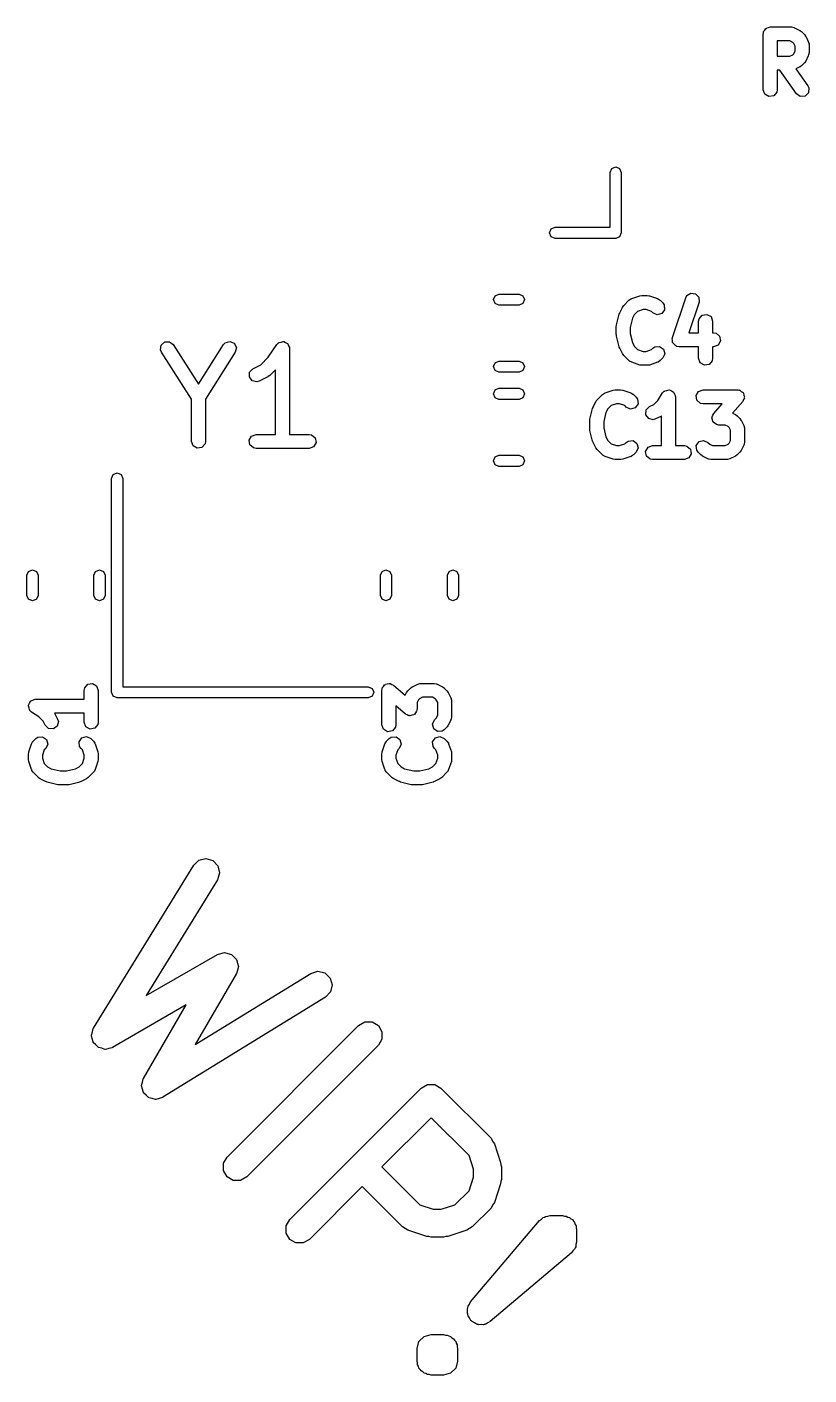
# Model space of a CAD drawing. Extents: x 83.3 to 116.7, y -116.6 to -83.3.
# Drawn here: x 97.28 to 105.69, y -115.89 to -101.4 of the extents above; entities that cross this region are included whole.
import ezdxf

# ---------------------------------------------------------------- set-up
doc = ezdxf.new("R2010")
doc.units = 0
doc.layers.add('BLACK', color=7, linetype='CONTINUOUS')

msp = doc.modelspace()

# ---------------------------------------------------------------- linework, layer by layer
at = {"layer": 'BLACK', "linetype": 'CONTINUOUS'}
for p, q in [((105.196, -101.471), (105.198, -101.462)), ((105.198, -101.458), (105.199, -101.456)), ((105.198, -101.462), (105.198, -101.458)), ((105.199, -101.456), (105.201, -101.446)), ((105.201, -101.446), (105.213, -101.431)), ((105.213, -101.431), (105.223, -101.414)), ((105.223, -101.414), (105.23, -101.412)), ((105.23, -101.412), (105.234, -101.406)), ((105.234, -101.406), (105.253, -101.403)), ((105.253, -101.403), (105.271, -101.396)), ((105.271, -101.396), (105.5, -101.396)), ((105.5, -101.396), (105.526, -101.401)), ((105.526, -101.401), (105.529, -101.404)), ((105.529, -101.404), (105.534, -101.404)), ((105.534, -101.404), (105.591, -101.433)), ((105.591, -101.433), (105.609, -101.446)), ((105.609, -101.446), (105.61, -101.447)), ((105.61, -101.447), (105.639, -101.476)), ((105.196, -102.071), (105.196, -101.471)), ((105.346, -101.546), (105.346, -101.711)), ((105.482, -101.546), (105.346, -101.546)), ((105.513, -101.562), (105.482, -101.546)), ((105.524, -101.573), (105.513, -101.562)), ((105.539, -101.603), (105.524, -101.573)), ((105.539, -101.654), (105.539, -101.603)), ((105.639, -101.476), (105.652, -101.494)), ((105.652, -101.494), (105.653, -101.495)), ((105.653, -101.495), (105.681, -101.552)), ((105.681, -101.552), (105.689, -101.577)), ((105.689, -101.577), (105.688, -101.582)), ((105.688, -101.582), (105.689, -101.586)), ((105.689, -101.586), (105.689, -101.671)), ((105.346, -101.711), (105.482, -101.711)), ((105.482, -101.711), (105.513, -101.696)), ((105.513, -101.696), (105.524, -101.684)), ((105.524, -101.684), (105.539, -101.654)), ((105.681, -101.705), (105.653, -101.762)), ((105.682, -101.701), (105.681, -101.705)), ((105.685, -101.697), (105.682, -101.701)), ((105.689, -101.671), (105.685, -101.697)), ((105.375, -101.861), (105.346, -101.861)), ((105.346, -101.861), (105.346, -102.071)), ((105.553, -102.114), (105.375, -101.861)), ((105.591, -101.824), (105.548, -101.846)), ((105.548, -101.846), (105.676, -102.028)), ((105.592, -101.823), (105.591, -101.824)), ((105.61, -101.81), (105.592, -101.823)), ((105.639, -101.782), (105.61, -101.81)), ((105.653, -101.762), (105.639, -101.78)), ((105.639, -101.78), (105.639, -101.782)), ((105.676, -102.028), (105.687, -102.052)), ((105.214, -102.12), (105.196, -102.071)), ((105.258, -102.145), (105.214, -102.12)), ((105.309, -102.136), (105.258, -102.145)), ((105.342, -102.097), (105.309, -102.136)), ((105.346, -102.071), (105.342, -102.097)), ((105.595, -102.144), (105.553, -102.114)), ((105.646, -102.139), (105.595, -102.144)), ((105.682, -102.103), (105.646, -102.139)), ((105.687, -102.052), (105.682, -102.103)), ((103.568, -102.918), (103.61, -102.9)), ((103.61, -102.9), (103.652, -102.918)), ((103.55, -102.96), (103.568, -102.918)), ((103.55, -103.55), (103.55, -102.96)), ((103.652, -102.918), (103.67, -102.96)), ((103.67, -102.96), (103.67, -103.61)), ((102.9, -103.61), (102.918, -103.568)), ((102.918, -103.652), (102.9, -103.61)), ((102.918, -103.568), (102.96, -103.55)), ((102.96, -103.55), (103.55, -103.55)), ((103.67, -103.61), (103.652, -103.652)), ((102.96, -103.67), (102.918, -103.652)), ((103.61, -103.67), (102.96, -103.67)), ((103.652, -103.652), (103.61, -103.67)), ((102.295, -104.328), (102.313, -104.286)), ((102.313, -104.37), (102.295, -104.328)), ((102.313, -104.286), (102.355, -104.268)), ((102.355, -104.268), (102.571, -104.268)), ((102.571, -104.268), (102.613, -104.286)), ((102.613, -104.286), (102.631, -104.328)), ((102.631, -104.328), (102.613, -104.37)), ((103.696, -104.392), (103.753, -104.335)), ((103.753, -104.335), (103.774, -104.32)), ((103.774, -104.32), (103.779, -104.32)), ((103.779, -104.32), (103.782, -104.317)), ((103.782, -104.317), (103.868, -104.288)), ((103.868, -104.288), (103.89, -104.285)), ((103.89, -104.285), (103.892, -104.284)), ((103.892, -104.284), (103.949, -104.284)), ((103.949, -104.284), (103.971, -104.288)), ((103.971, -104.288), (103.972, -104.288)), ((103.972, -104.288), (104.058, -104.317)), ((104.058, -104.317), (104.081, -104.329)), ((104.081, -104.329), (104.083, -104.333)), ((104.083, -104.333), (104.087, -104.335)), ((104.087, -104.335), (104.116, -104.364)), ((104.116, -104.364), (104.131, -104.385)), ((104.22, -104.736), (104.363, -104.307)), ((104.363, -104.307), (104.376, -104.284)), ((104.376, -104.284), (104.419, -104.257)), ((104.506, -104.355), (104.396, -104.684)), ((104.419, -104.257), (104.47, -104.265)), ((104.47, -104.265), (104.504, -104.303)), ((104.504, -104.303), (104.506, -104.355)), ((102.355, -104.388), (102.313, -104.37)), ((102.571, -104.388), (102.355, -104.388)), ((102.613, -104.37), (102.571, -104.388)), ((103.619, -104.598), (103.647, -104.484)), ((103.647, -104.484), (103.653, -104.472)), ((103.653, -104.469), (103.682, -104.412)), ((103.653, -104.472), (103.653, -104.469)), ((103.682, -104.412), (103.695, -104.394)), ((103.695, -104.394), (103.696, -104.392)), ((103.81, -104.49), (103.791, -104.528)), ((103.846, -104.454), (103.81, -104.49)), ((103.904, -104.434), (103.846, -104.454)), ((103.937, -104.434), (103.904, -104.434)), ((103.994, -104.454), (103.937, -104.434)), ((104.01, -104.47), (103.994, -104.454)), ((104.056, -104.491), (104.01, -104.47)), ((104.106, -104.478), (104.056, -104.491)), ((104.135, -104.436), (104.106, -104.478)), ((104.131, -104.385), (104.135, -104.436)), ((104.507, -104.534), (104.54, -104.495)), ((104.54, -104.495), (104.59, -104.486)), ((104.59, -104.486), (104.635, -104.511)), ((103.617, -104.617), (103.619, -104.602)), ((103.617, -104.702), (103.617, -104.617)), ((103.619, -104.602), (103.619, -104.598)), ((103.791, -104.528), (103.767, -104.626)), ((103.767, -104.626), (103.767, -104.693)), ((104.502, -104.559), (104.507, -104.534)), ((104.502, -104.684), (104.502, -104.559)), ((104.635, -104.511), (104.652, -104.559)), ((104.652, -104.559), (104.652, -104.684)), ((98.724, -104.818), (98.7618, -104.783)), ((98.7618, -104.783), (98.8131, -104.781)), ((98.8131, -104.781), (98.8538, -104.812)), ((99.3939, -104.812), (99.4115, -104.793)), ((99.4115, -104.793), (99.4604, -104.777)), ((99.4604, -104.777), (99.5078, -104.797)), ((99.5078, -104.797), (99.5315, -104.843)), ((99.9662, -104.811), (99.9842, -104.792)), ((99.9842, -104.792), (99.9883, -104.791)), ((99.9883, -104.791), (99.9911, -104.787)), ((99.9911, -104.787), (100.013, -104.784)), ((100.013, -104.784), (100.033, -104.778)), ((100.033, -104.778), (100.037, -104.779)), ((100.037, -104.779), (100.042, -104.779)), ((100.042, -104.779), (100.06, -104.789)), ((100.06, -104.789), (100.08, -104.798)), ((100.08, -104.798), (100.082, -104.802)), ((103.618, -104.706), (103.617, -104.702)), ((103.619, -104.721), (103.618, -104.706)), ((103.647, -104.835), (103.619, -104.721)), ((103.767, -104.693), (103.791, -104.79)), ((103.791, -104.79), (103.81, -104.829)), ((104.218, -104.746), (104.221, -104.741)), ((104.221, -104.767), (104.218, -104.746)), ((104.221, -104.741), (104.22, -104.736)), ((104.222, -104.787), (104.221, -104.767)), ((104.226, -104.791), (104.222, -104.787)), ((104.227, -104.797), (104.226, -104.791)), ((104.242, -104.81), (104.227, -104.797)), ((104.396, -104.684), (104.502, -104.684)), ((104.652, -104.684), (104.663, -104.684)), ((104.663, -104.684), (104.689, -104.689)), ((104.689, -104.689), (104.728, -104.722)), ((104.737, -104.772), (104.711, -104.817)), ((104.728, -104.722), (104.737, -104.772)), ((98.7172, -104.869), (98.724, -104.818)), ((98.7272, -104.893), (98.7172, -104.869)), ((99.0488, -105.398), (98.7272, -104.893)), ((98.8538, -104.812), (99.1238, -105.236)), ((99.1238, -105.236), (99.3939, -104.812)), ((99.5204, -104.893), (99.1988, -105.398)), ((99.5315, -104.843), (99.5204, -104.893)), ((99.875, -104.947), (99.9662, -104.811)), ((100.082, -104.802), (100.086, -104.804)), ((100.086, -104.804), (100.093, -104.825)), ((100.093, -104.825), (100.103, -104.844)), ((100.103, -104.844), (100.102, -104.848)), ((100.102, -104.848), (100.104, -104.852)), ((100.104, -104.852), (100.104, -105.777)), ((103.649, -104.838), (103.647, -104.835)), ((103.653, -104.85), (103.649, -104.838)), ((103.682, -104.907), (103.653, -104.85)), ((103.683, -104.908), (103.682, -104.907)), ((103.696, -104.927), (103.683, -104.908)), ((103.753, -104.984), (103.696, -104.927)), ((103.81, -104.829), (103.846, -104.865)), ((103.846, -104.865), (103.904, -104.884)), ((103.904, -104.884), (103.937, -104.884)), ((103.937, -104.884), (103.994, -104.865)), ((103.994, -104.865), (104.01, -104.849)), ((104.01, -104.849), (104.031, -104.834)), ((104.031, -104.834), (104.082, -104.83)), ((104.082, -104.83), (104.124, -104.859)), ((104.138, -104.909), (104.116, -104.955)), ((104.124, -104.859), (104.138, -104.909)), ((104.256, -104.825), (104.242, -104.81)), ((104.262, -104.826), (104.256, -104.825)), ((104.266, -104.83), (104.262, -104.826)), ((104.292, -104.834), (104.266, -104.83)), ((104.502, -104.834), (104.292, -104.834)), ((104.502, -104.959), (104.502, -104.834)), ((104.663, -104.834), (104.652, -104.834)), ((104.652, -104.834), (104.652, -104.959)), ((104.711, -104.817), (104.663, -104.834)), ((99.674, -105.108), (99.7093, -105.071)), ((99.7093, -105.071), (99.7937, -105.029)), ((99.7937, -105.029), (99.875, -104.947)), ((99.9536, -105.081), (99.8911, -105.144)), ((99.9536, -105.777), (99.9536, -105.081)), ((102.295, -105.048), (102.313, -105.006)), ((102.313, -105.09), (102.295, -105.048)), ((102.313, -105.006), (102.355, -104.988)), ((102.355, -104.988), (102.571, -104.988)), ((102.571, -104.988), (102.613, -105.006)), ((102.613, -105.006), (102.631, -105.048)), ((102.631, -105.048), (102.613, -105.09)), ((103.757, -104.986), (103.753, -104.984)), ((103.759, -104.99), (103.757, -104.986)), ((103.782, -105.002), (103.759, -104.99)), ((103.868, -105.031), (103.782, -105.002)), ((103.87, -105.031), (103.868, -105.031)), ((103.892, -105.034), (103.87, -105.031)), ((103.949, -105.034), (103.892, -105.034)), ((103.95, -105.034), (103.949, -105.034)), ((103.972, -105.031), (103.95, -105.034)), ((104.058, -105.002), (103.972, -105.031)), ((104.062, -104.999), (104.058, -105.002)), ((104.066, -104.999), (104.062, -104.999)), ((104.087, -104.984), (104.066, -104.999)), ((104.116, -104.955), (104.087, -104.984)), ((104.52, -105.008), (104.502, -104.959)), ((104.564, -105.033), (104.52, -105.008)), ((104.615, -105.024), (104.564, -105.033)), ((104.648, -104.985), (104.615, -105.024)), ((104.652, -104.959), (104.648, -104.985)), ((99.671, -105.159), (99.674, -105.108)), ((99.7015, -105.201), (99.671, -105.159)), ((99.7514, -105.213), (99.7015, -105.201)), ((99.7764, -105.205), (99.7514, -105.213)), ((99.8716, -105.158), (99.7764, -105.205)), ((99.8728, -105.156), (99.8716, -105.158)), ((99.8911, -105.144), (99.8728, -105.156)), ((102.355, -105.108), (102.313, -105.09)), ((102.571, -105.108), (102.355, -105.108)), ((102.613, -105.09), (102.571, -105.108)), ((102.295, -105.341), (102.313, -105.299)), ((102.313, -105.384), (102.295, -105.341)), ((102.313, -105.299), (102.355, -105.281)), ((102.355, -105.281), (102.571, -105.281)), ((102.571, -105.281), (102.613, -105.299)), ((102.613, -105.299), (102.631, -105.341)), ((102.631, -105.341), (102.613, -105.384)), ((103.41, -105.405), (103.467, -105.348)), ((103.467, -105.348), (103.488, -105.333)), ((103.488, -105.333), (103.493, -105.333)), ((103.493, -105.333), (103.496, -105.33)), ((103.496, -105.33), (103.582, -105.302)), ((103.582, -105.302), (103.604, -105.298)), ((103.604, -105.298), (103.606, -105.298)), ((103.606, -105.298), (103.663, -105.298)), ((103.663, -105.298), (103.685, -105.302)), ((103.685, -105.302), (103.687, -105.302)), ((103.687, -105.302), (103.772, -105.33)), ((103.772, -105.33), (103.795, -105.343)), ((103.795, -105.343), (103.798, -105.346)), ((103.798, -105.346), (103.802, -105.348)), ((103.802, -105.348), (103.83, -105.377)), ((103.83, -105.377), (103.845, -105.398)), ((104.062, -105.411), (104.115, -105.331)), ((104.115, -105.331), (104.133, -105.312)), ((104.133, -105.312), (104.137, -105.311)), ((104.137, -105.311), (104.14, -105.308)), ((104.14, -105.308), (104.161, -105.304)), ((104.161, -105.304), (104.182, -105.298)), ((104.182, -105.298), (104.186, -105.3)), ((104.186, -105.3), (104.19, -105.299)), ((104.19, -105.299), (104.209, -105.31)), ((104.209, -105.31), (104.229, -105.319)), ((104.229, -105.319), (104.231, -105.322)), ((104.231, -105.322), (104.235, -105.325)), ((104.235, -105.325), (104.242, -105.345)), ((104.242, -105.345), (104.252, -105.365)), ((104.252, -105.365), (104.251, -105.369)), ((104.251, -105.369), (104.252, -105.373)), ((104.252, -105.373), (104.252, -105.898)), ((104.475, -105.36), (104.501, -105.315)), ((104.484, -105.41), (104.475, -105.36)), ((104.501, -105.315), (104.549, -105.298)), ((104.549, -105.298), (104.92, -105.298)), ((104.92, -105.298), (104.931, -105.3)), ((104.931, -105.3), (104.935, -105.299)), ((104.935, -105.299), (104.937, -105.301)), ((104.937, -105.301), (104.946, -105.302)), ((104.946, -105.302), (104.961, -105.315)), ((104.961, -105.315), (104.979, -105.326)), ((104.979, -105.326), (104.981, -105.331)), ((104.981, -105.331), (104.985, -105.335)), ((104.985, -105.335), (104.989, -105.355)), ((104.989, -105.355), (104.995, -105.374)), ((104.995, -105.374), (104.993, -105.38)), ((99.0488, -105.852), (99.0488, -105.398)), ((99.1988, -105.398), (99.1988, -105.852)), ((102.355, -105.401), (102.313, -105.384)), ((102.571, -105.401), (102.355, -105.401)), ((102.613, -105.384), (102.571, -105.401)), ((103.333, -105.612), (103.362, -105.497)), ((103.362, -105.497), (103.367, -105.486)), ((103.367, -105.482), (103.396, -105.425)), ((103.367, -105.486), (103.367, -105.482)), ((103.396, -105.425), (103.409, -105.407)), ((103.409, -105.407), (103.41, -105.405)), ((103.525, -105.503), (103.505, -105.542)), ((103.561, -105.467), (103.525, -105.503)), ((103.618, -105.448), (103.561, -105.467)), ((103.651, -105.448), (103.618, -105.448)), ((103.708, -105.467), (103.651, -105.448)), ((103.724, -105.483), (103.708, -105.467)), ((103.771, -105.505), (103.724, -105.483)), ((103.82, -105.491), (103.771, -105.505)), ((103.85, -105.449), (103.82, -105.491)), ((103.845, -105.398), (103.85, -105.449)), ((103.934, -105.566), (103.937, -105.514)), ((103.937, -105.514), (103.972, -105.477)), ((103.972, -105.477), (104.019, -105.454)), ((104.019, -105.454), (104.062, -105.411)), ((104.523, -105.443), (104.484, -105.41)), ((104.549, -105.448), (104.523, -105.443)), ((104.755, -105.448), (104.549, -105.448)), ((104.664, -105.552), (104.755, -105.448)), ((104.977, -105.422), (104.867, -105.548)), ((104.984, -105.403), (104.977, -105.422)), ((104.994, -105.386), (104.984, -105.403)), ((104.993, -105.38), (104.994, -105.386)), ((103.331, -105.63), (103.333, -105.615)), ((103.331, -105.716), (103.331, -105.63)), ((103.333, -105.615), (103.333, -105.612)), ((103.505, -105.542), (103.481, -105.639)), ((103.481, -105.639), (103.481, -105.706)), ((103.965, -105.607), (103.934, -105.566)), ((104.014, -105.619), (103.965, -105.607)), ((104.039, -105.611), (104.014, -105.619)), ((104.097, -105.583), (104.039, -105.611)), ((104.098, -105.582), (104.097, -105.583)), ((104.102, -105.578), (104.098, -105.582)), ((104.102, -105.898), (104.102, -105.578)), ((104.645, -105.6), (104.647, -105.594)), ((104.652, -105.619), (104.645, -105.6)), ((104.646, -105.588), (104.656, -105.571)), ((104.647, -105.594), (104.646, -105.588)), ((104.655, -105.639), (104.652, -105.619)), ((104.66, -105.643), (104.655, -105.639)), ((104.656, -105.571), (104.664, -105.552)), ((104.662, -105.648), (104.66, -105.643)), ((104.679, -105.659), (104.662, -105.648)), ((104.695, -105.672), (104.679, -105.659)), ((104.867, -105.548), (104.897, -105.563)), ((104.897, -105.563), (104.915, -105.576)), ((104.915, -105.576), (104.916, -105.577)), ((104.916, -105.577), (104.945, -105.605)), ((104.945, -105.605), (104.957, -105.624)), ((104.957, -105.624), (104.959, -105.625)), ((104.959, -105.625), (104.987, -105.682)), ((99.669, -105.839), (99.6946, -105.795)), ((99.6946, -105.795), (99.7429, -105.777)), ((99.7429, -105.777), (99.9536, -105.777)), ((100.104, -105.777), (100.314, -105.777)), ((100.314, -105.777), (100.34, -105.782)), ((100.34, -105.782), (100.379, -105.815)), ((103.332, -105.719), (103.331, -105.716)), ((103.333, -105.734), (103.332, -105.719)), ((103.362, -105.848), (103.333, -105.734)), ((103.481, -105.706), (103.505, -105.804)), ((103.505, -105.804), (103.525, -105.843)), ((104.703, -105.673), (104.695, -105.672)), ((104.706, -105.675), (104.703, -105.673)), ((104.709, -105.674), (104.706, -105.675)), ((104.72, -105.676), (104.709, -105.674)), ((104.788, -105.676), (104.72, -105.676)), ((104.819, -105.692), (104.788, -105.676)), ((104.83, -105.703), (104.819, -105.692)), ((104.845, -105.733), (104.83, -105.703)), ((104.845, -105.841), (104.845, -105.733)), ((104.987, -105.682), (104.995, -105.707)), ((104.995, -105.707), (104.994, -105.711)), ((104.994, -105.711), (104.995, -105.716)), ((104.995, -105.716), (104.995, -105.858)), ((99.0664, -105.901), (99.0488, -105.852)), ((99.1108, -105.926), (99.0664, -105.901)), ((99.1613, -105.917), (99.1108, -105.926)), ((99.1943, -105.878), (99.1613, -105.917)), ((99.1988, -105.852), (99.1943, -105.878)), ((99.6779, -105.89), (99.669, -105.839)), ((99.7172, -105.923), (99.6779, -105.89)), ((99.7429, -105.927), (99.7172, -105.923)), ((100.314, -105.927), (99.7429, -105.927)), ((100.362, -105.91), (100.314, -105.927)), ((100.388, -105.865), (100.362, -105.91)), ((100.379, -105.815), (100.388, -105.865)), ((103.364, -105.851), (103.362, -105.848)), ((103.367, -105.863), (103.364, -105.851)), ((103.396, -105.921), (103.367, -105.863)), ((103.397, -105.922), (103.396, -105.921)), ((103.41, -105.94), (103.397, -105.922)), ((103.467, -105.997), (103.41, -105.94)), ((103.525, -105.843), (103.561, -105.879)), ((103.561, -105.879), (103.618, -105.898)), ((103.618, -105.898), (103.651, -105.898)), ((103.651, -105.898), (103.708, -105.879)), ((103.708, -105.879), (103.724, -105.863)), ((103.724, -105.863), (103.746, -105.848)), ((103.746, -105.848), (103.797, -105.843)), ((103.797, -105.843), (103.839, -105.873)), ((103.852, -105.922), (103.83, -105.969)), ((103.839, -105.873), (103.852, -105.922)), ((103.932, -105.96), (103.958, -105.915)), ((103.958, -105.915), (104.006, -105.898)), ((104.006, -105.898), (104.102, -105.898)), ((104.252, -105.898), (104.349, -105.898)), ((104.349, -105.898), (104.374, -105.902)), ((104.374, -105.902), (104.414, -105.935)), ((104.414, -105.935), (104.423, -105.986)), ((104.476, -105.896), (104.506, -105.854)), ((104.481, -105.947), (104.476, -105.896)), ((104.496, -105.969), (104.481, -105.947)), ((104.506, -105.854), (104.555, -105.841)), ((104.555, -105.841), (104.602, -105.863)), ((104.602, -105.863), (104.622, -105.883)), ((104.622, -105.883), (104.652, -105.898)), ((104.652, -105.898), (104.788, -105.898)), ((104.788, -105.898), (104.819, -105.883)), ((104.819, -105.883), (104.83, -105.871)), ((104.83, -105.871), (104.845, -105.841)), ((104.959, -105.949), (104.945, -105.967)), ((104.987, -105.892), (104.959, -105.949)), ((104.988, -105.888), (104.987, -105.892)), ((104.991, -105.884), (104.988, -105.888)), ((104.995, -105.858), (104.991, -105.884)), ((102.295, -106.061), (102.313, -106.019)), ((102.313, -106.104), (102.295, -106.061)), ((102.313, -106.019), (102.355, -106.001)), ((102.355, -106.001), (102.571, -106.001)), ((102.571, -106.001), (102.613, -106.019)), ((102.613, -106.019), (102.631, -106.061)), ((102.631, -106.061), (102.613, -106.104)), ((103.471, -105.999), (103.467, -105.997)), ((103.474, -106.003), (103.471, -105.999)), ((103.496, -106.015), (103.474, -106.003)), ((103.582, -106.044), (103.496, -106.015)), ((103.584, -106.044), (103.582, -106.044)), ((103.606, -106.048), (103.584, -106.044)), ((103.663, -106.048), (103.606, -106.048)), ((103.665, -106.047), (103.663, -106.048)), ((103.687, -106.044), (103.665, -106.047)), ((103.772, -106.015), (103.687, -106.044)), ((103.776, -106.013), (103.772, -106.015)), ((103.78, -106.012), (103.776, -106.013)), ((103.802, -105.997), (103.78, -106.012)), ((103.83, -105.969), (103.802, -105.997)), ((103.941, -106.01), (103.932, -105.96)), ((103.98, -106.043), (103.941, -106.01)), ((104.006, -106.048), (103.98, -106.043)), ((104.349, -106.048), (104.006, -106.048)), ((104.397, -106.03), (104.349, -106.048)), ((104.423, -105.986), (104.397, -106.03)), ((104.524, -105.997), (104.496, -105.969)), ((104.526, -105.998), (104.524, -105.997)), ((104.544, -106.011), (104.526, -105.998)), ((104.601, -106.04), (104.544, -106.011)), ((104.605, -106.04), (104.601, -106.04)), ((104.609, -106.043), (104.605, -106.04)), ((104.634, -106.048), (104.609, -106.043)), ((104.806, -106.048), (104.634, -106.048)), ((104.81, -106.046), (104.806, -106.048)), ((104.814, -106.047), (104.81, -106.046)), ((104.839, -106.04), (104.814, -106.047)), ((104.897, -106.011), (104.839, -106.04)), ((104.898, -106.01), (104.897, -106.011)), ((104.916, -105.997), (104.898, -106.01)), ((104.945, -105.969), (104.916, -105.997)), ((104.945, -105.967), (104.945, -105.969)), ((98.19, -106.25), (98.2076, -106.208)), ((98.2076, -106.208), (98.25, -106.19)), ((98.25, -106.19), (98.2924, -106.208)), ((98.2924, -106.208), (98.31, -106.25)), ((102.355, -106.121), (102.313, -106.104)), ((102.571, -106.121), (102.355, -106.121)), ((102.613, -106.104), (102.571, -106.121)), ((98.19, -108.55), (98.19, -106.25)), ((98.31, -106.25), (98.31, -108.49)), ((97.28, -107.292), (97.2976, -107.25)), ((97.2976, -107.25), (97.34, -107.232)), ((97.34, -107.232), (97.3824, -107.25)), ((97.3824, -107.25), (97.4, -107.292)), ((98, -107.292), (98.0176, -107.25)), ((98.0176, -107.25), (98.06, -107.232)), ((98.06, -107.232), (98.1024, -107.25)), ((98.1024, -107.25), (98.12, -107.292)), ((101.08, -107.292), (101.098, -107.25)), ((101.098, -107.25), (101.14, -107.232)), ((101.14, -107.232), (101.182, -107.25)), ((101.182, -107.25), (101.2, -107.292)), ((101.8, -107.292), (101.818, -107.25)), ((101.818, -107.25), (101.86, -107.232)), ((101.86, -107.232), (101.902, -107.25)), ((101.902, -107.25), (101.92, -107.292)), ((97.28, -107.508), (97.28, -107.292)), ((97.4, -107.292), (97.4, -107.508)), ((98, -107.508), (98, -107.292)), ((98.12, -107.292), (98.12, -107.508)), ((101.08, -107.508), (101.08, -107.292)), ((101.2, -107.292), (101.2, -107.508)), ((101.8, -107.508), (101.8, -107.292)), ((101.92, -107.292), (101.92, -107.508)), ((97.2976, -107.55), (97.28, -107.508)), ((97.34, -107.568), (97.2976, -107.55)), ((97.3824, -107.55), (97.34, -107.568)), ((97.4, -107.508), (97.3824, -107.55)), ((98.0176, -107.55), (98, -107.508)), ((98.06, -107.568), (98.0176, -107.55)), ((98.1024, -107.55), (98.06, -107.568)), ((98.12, -107.508), (98.1024, -107.55)), ((101.098, -107.55), (101.08, -107.508)), ((101.14, -107.568), (101.098, -107.55)), ((101.182, -107.55), (101.14, -107.568)), ((101.2, -107.508), (101.182, -107.55)), ((101.818, -107.55), (101.8, -107.508)), ((101.86, -107.568), (101.818, -107.55)), ((101.902, -107.55), (101.86, -107.568)), ((101.92, -107.508), (101.902, -107.55)), ((97.8964, -108.529), (97.901, -108.503)), ((97.8964, -108.625), (97.8964, -108.529)), ((97.901, -108.503), (97.9339, -108.464)), ((97.9339, -108.464), (97.9845, -108.455)), ((97.9845, -108.455), (98.0289, -108.48)), ((98.0289, -108.48), (98.0464, -108.529)), ((98.0464, -108.529), (98.0464, -108.871)), ((98.2076, -108.592), (98.19, -108.55)), ((98.31, -108.49), (100.95, -108.49)), ((100.95, -108.49), (100.992, -108.508)), ((100.992, -108.508), (101.01, -108.55)), ((101.01, -108.55), (100.992, -108.592)), ((101.096, -108.529), (101.098, -108.517)), ((101.096, -108.9), (101.096, -108.529)), ((101.098, -108.514), (101.099, -108.511)), ((101.098, -108.517), (101.098, -108.514)), ((101.099, -108.511), (101.101, -108.503)), ((101.101, -108.503), (101.114, -108.487)), ((101.114, -108.487), (101.124, -108.47)), ((101.124, -108.47), (101.13, -108.468)), ((101.13, -108.468), (101.134, -108.464)), ((101.134, -108.464), (101.154, -108.46)), ((101.154, -108.46), (101.173, -108.454)), ((101.173, -108.454), (101.179, -108.456)), ((101.179, -108.456), (101.184, -108.455)), ((101.184, -108.455), (101.202, -108.465)), ((101.202, -108.465), (101.221, -108.472)), ((101.221, -108.472), (101.347, -108.582)), ((101.347, -108.582), (101.361, -108.552)), ((101.361, -108.552), (101.375, -108.534)), ((101.375, -108.534), (101.376, -108.533)), ((101.376, -108.533), (101.404, -108.504)), ((101.404, -108.504), (101.422, -108.491)), ((101.422, -108.491), (101.424, -108.49)), ((101.424, -108.49), (101.481, -108.461)), ((101.481, -108.461), (101.506, -108.454)), ((101.506, -108.454), (101.51, -108.455)), ((101.51, -108.455), (101.514, -108.454)), ((101.514, -108.454), (101.657, -108.454)), ((101.657, -108.454), (101.683, -108.458)), ((101.683, -108.458), (101.686, -108.461)), ((101.686, -108.461), (101.691, -108.461)), ((101.691, -108.461), (101.748, -108.49)), ((101.748, -108.49), (101.766, -108.503)), ((101.766, -108.503), (101.767, -108.504)), ((101.767, -108.504), (101.796, -108.533)), ((101.796, -108.533), (101.809, -108.551)), ((101.809, -108.551), (101.81, -108.552)), ((101.81, -108.552), (101.839, -108.609)), ((97.2966, -108.695), (97.2983, -108.691)), ((97.3027, -108.716), (97.2966, -108.695)), ((97.2976, -108.687), (97.3084, -108.668)), ((97.2983, -108.691), (97.2976, -108.687)), ((97.3084, -108.668), (97.3172, -108.648)), ((97.3172, -108.648), (97.3211, -108.646)), ((97.3211, -108.646), (97.3232, -108.643)), ((97.3232, -108.643), (97.3437, -108.635)), ((97.3437, -108.635), (97.3632, -108.625)), ((97.3632, -108.625), (97.3674, -108.626)), ((97.3674, -108.626), (97.3714, -108.625)), ((97.3714, -108.625), (97.8964, -108.625)), ((98.25, -108.61), (98.2076, -108.592)), ((100.95, -108.61), (98.25, -108.61)), ((100.992, -108.592), (100.95, -108.61)), ((101.351, -108.785), (101.246, -108.694)), ((101.246, -108.694), (101.246, -108.9)), ((101.49, -108.63), (101.475, -108.661)), ((101.475, -108.661), (101.475, -108.729)), ((101.502, -108.619), (101.49, -108.63)), ((101.532, -108.604), (101.502, -108.619)), ((101.639, -108.604), (101.532, -108.604)), ((101.67, -108.619), (101.639, -108.604)), ((101.681, -108.63), (101.67, -108.619)), ((101.696, -108.661), (101.681, -108.63)), ((101.696, -108.797), (101.696, -108.661)), ((101.839, -108.609), (101.846, -108.634)), ((101.846, -108.634), (101.845, -108.639)), ((101.845, -108.639), (101.846, -108.643)), ((101.846, -108.643), (101.846, -108.814)), ((97.3065, -108.737), (97.3027, -108.716)), ((97.3098, -108.74), (97.3065, -108.737)), ((97.311, -108.744), (97.3098, -108.74)), ((97.3298, -108.762), (97.311, -108.744)), ((97.4094, -108.815), (97.3298, -108.762)), ((97.4526, -108.859), (97.4094, -108.815)), ((97.8964, -108.775), (97.5769, -108.775)), ((97.5769, -108.775), (97.5802, -108.78)), ((97.5802, -108.78), (97.5814, -108.781)), ((97.5814, -108.781), (97.6099, -108.838)), ((97.6099, -108.838), (97.6174, -108.863)), ((97.8964, -108.871), (97.8964, -108.775)), ((101.369, -108.792), (101.351, -108.785)), ((101.387, -108.802), (101.369, -108.792)), ((101.393, -108.801), (101.387, -108.802)), ((101.398, -108.804), (101.393, -108.801)), ((101.418, -108.797), (101.398, -108.804)), ((101.438, -108.794), (101.418, -108.797)), ((101.441, -108.789), (101.438, -108.794)), ((101.447, -108.787), (101.441, -108.789)), ((101.457, -108.77), (101.447, -108.787)), ((101.47, -108.754), (101.457, -108.77)), ((101.472, -108.746), (101.47, -108.754)), ((101.474, -108.743), (101.472, -108.746)), ((101.475, -108.729), (101.473, -108.74)), ((101.473, -108.74), (101.474, -108.743)), ((101.64, -108.893), (101.661, -108.847)), ((101.661, -108.847), (101.681, -108.827)), ((101.681, -108.827), (101.696, -108.797)), ((101.839, -108.848), (101.81, -108.905)), ((101.842, -108.84), (101.839, -108.843)), ((101.839, -108.843), (101.839, -108.848)), ((101.846, -108.814), (101.842, -108.84)), ((97.4758, -108.905), (97.4526, -108.859)), ((97.513, -108.94), (97.4758, -108.905)), ((97.5642, -108.943), (97.513, -108.94)), ((97.6054, -108.913), (97.5642, -108.943)), ((97.6174, -108.863), (97.6054, -108.913)), ((97.914, -108.92), (97.8964, -108.871)), ((97.9584, -108.945), (97.914, -108.92)), ((98.0089, -108.936), (97.9584, -108.945)), ((98.0419, -108.897), (98.0089, -108.936)), ((98.0464, -108.871), (98.0419, -108.897)), ((101.114, -108.948), (101.096, -108.9)), ((101.158, -108.974), (101.114, -108.948)), ((101.209, -108.965), (101.158, -108.974)), ((101.242, -108.926), (101.209, -108.965)), ((101.246, -108.9), (101.242, -108.926)), ((101.653, -108.943), (101.64, -108.893)), ((101.695, -108.972), (101.653, -108.943)), ((101.746, -108.968), (101.695, -108.972)), ((101.767, -108.953), (101.746, -108.968)), ((101.796, -108.924), (101.767, -108.953)), ((101.797, -108.923), (101.796, -108.924)), ((101.81, -108.905), (101.797, -108.923)), ((97.3003, -109.191), (97.3288, -109.105)), ((97.3288, -109.105), (97.3413, -109.082)), ((97.3413, -109.082), (97.3451, -109.08)), ((97.3451, -109.08), (97.347, -109.076)), ((97.347, -109.076), (97.3755, -109.047)), ((97.3755, -109.047), (97.3969, -109.032)), ((97.3969, -109.032), (97.448, -109.028)), ((97.448, -109.028), (97.49, -109.057)), ((97.5033, -109.107), (97.4816, -109.153)), ((97.49, -109.057), (97.5033, -109.107)), ((97.8418, -109.081), (97.8713, -109.039)), ((97.8463, -109.132), (97.8418, -109.081)), ((97.8613, -109.153), (97.8463, -109.132)), ((97.8713, -109.039), (97.9208, -109.025)), ((97.9208, -109.025), (97.9673, -109.047)), ((97.9673, -109.047), (97.9959, -109.076)), ((97.9959, -109.076), (98.0108, -109.097)), ((98.0108, -109.097), (98.0112, -109.101)), ((98.0112, -109.101), (98.014, -109.105)), ((98.014, -109.105), (98.0426, -109.191)), ((101.1, -109.191), (101.129, -109.105)), ((101.129, -109.105), (101.141, -109.082)), ((101.141, -109.082), (101.145, -109.08)), ((101.145, -109.08), (101.147, -109.076)), ((101.147, -109.076), (101.176, -109.047)), ((101.176, -109.047), (101.197, -109.032)), ((101.197, -109.032), (101.248, -109.028)), ((101.248, -109.028), (101.29, -109.057)), ((101.303, -109.107), (101.282, -109.153)), ((101.29, -109.057), (101.303, -109.107)), ((101.642, -109.081), (101.671, -109.039)), ((101.646, -109.132), (101.642, -109.081)), ((101.661, -109.153), (101.646, -109.132)), ((101.671, -109.039), (101.721, -109.025)), ((101.721, -109.025), (101.767, -109.047)), ((101.767, -109.047), (101.796, -109.076)), ((101.796, -109.076), (101.811, -109.097)), ((101.811, -109.097), (101.811, -109.101)), ((101.811, -109.101), (101.814, -109.105)), ((101.814, -109.105), (101.843, -109.191)), ((97.2964, -109.214), (97.3003, -109.192)), ((97.2964, -109.271), (97.2964, -109.214)), ((97.297, -109.273), (97.2964, -109.271)), ((97.3003, -109.295), (97.297, -109.273)), ((97.3003, -109.192), (97.3003, -109.191)), ((97.4656, -109.169), (97.4464, -109.226)), ((97.4464, -109.226), (97.4464, -109.259)), ((97.4464, -109.259), (97.4656, -109.317)), ((97.4816, -109.153), (97.4656, -109.169)), ((97.8773, -109.169), (97.8613, -109.153)), ((97.8964, -109.226), (97.8773, -109.169)), ((97.8773, -109.317), (97.8964, -109.259)), ((97.8964, -109.259), (97.8964, -109.226)), ((98.0464, -109.271), (98.0425, -109.294)), ((98.0426, -109.191), (98.0459, -109.213)), ((98.0459, -109.213), (98.0464, -109.214)), ((98.0464, -109.214), (98.0464, -109.271)), ((101.096, -109.214), (101.1, -109.192)), ((101.096, -109.271), (101.096, -109.214)), ((101.097, -109.273), (101.096, -109.271)), ((101.1, -109.295), (101.097, -109.273)), ((101.1, -109.192), (101.1, -109.191)), ((101.266, -109.169), (101.246, -109.226)), ((101.246, -109.226), (101.246, -109.259)), ((101.246, -109.259), (101.266, -109.317)), ((101.282, -109.153), (101.266, -109.169)), ((101.677, -109.169), (101.661, -109.153)), ((101.696, -109.226), (101.677, -109.169)), ((101.677, -109.317), (101.696, -109.259)), ((101.696, -109.259), (101.696, -109.226)), ((101.843, -109.191), (101.846, -109.213)), ((101.846, -109.271), (101.843, -109.294)), ((101.846, -109.213), (101.846, -109.214)), ((101.846, -109.214), (101.846, -109.271)), ((97.3288, -109.381), (97.3003, -109.295)), ((97.3316, -109.384), (97.3288, -109.381)), ((97.332, -109.389), (97.3316, -109.384)), ((97.347, -109.41), (97.332, -109.389)), ((97.4041, -109.467), (97.347, -109.41)), ((97.4656, -109.317), (97.5016, -109.353)), ((97.5016, -109.353), (97.5405, -109.372)), ((97.5405, -109.372), (97.6378, -109.396)), ((97.6378, -109.396), (97.7051, -109.396)), ((97.7051, -109.396), (97.8024, -109.372)), ((97.8024, -109.372), (97.8413, -109.353)), ((97.8413, -109.353), (97.8773, -109.317)), ((97.9959, -109.41), (97.9387, -109.467)), ((97.9978, -109.406), (97.9959, -109.41)), ((98.0016, -109.404), (97.9978, -109.406)), ((98.014, -109.381), (98.0016, -109.404)), ((98.0426, -109.295), (98.014, -109.381)), ((98.0425, -109.294), (98.0426, -109.295)), ((101.129, -109.381), (101.1, -109.295)), ((101.132, -109.384), (101.129, -109.381)), ((101.132, -109.389), (101.132, -109.384)), ((101.147, -109.41), (101.132, -109.389)), ((101.204, -109.467), (101.147, -109.41)), ((101.266, -109.317), (101.302, -109.353)), ((101.302, -109.353), (101.34, -109.372)), ((101.34, -109.372), (101.438, -109.396)), ((101.438, -109.396), (101.505, -109.396)), ((101.505, -109.396), (101.602, -109.372)), ((101.602, -109.372), (101.641, -109.353)), ((101.641, -109.353), (101.677, -109.317)), ((101.796, -109.41), (101.739, -109.467)), ((101.798, -109.406), (101.796, -109.41)), ((101.802, -109.404), (101.798, -109.406)), ((101.814, -109.381), (101.802, -109.404)), ((101.843, -109.295), (101.814, -109.381)), ((101.843, -109.294), (101.843, -109.295)), ((97.4056, -109.468), (97.4041, -109.467)), ((97.4236, -109.481), (97.4056, -109.468)), ((97.4807, -109.51), (97.4236, -109.481)), ((97.4843, -109.51), (97.4807, -109.51)), ((97.4961, -109.516), (97.4843, -109.51)), ((97.6104, -109.544), (97.4961, -109.516)), ((97.6138, -109.544), (97.6104, -109.544)), ((97.6286, -109.546), (97.6138, -109.544)), ((97.7143, -109.546), (97.6286, -109.546)), ((97.7175, -109.545), (97.7143, -109.546)), ((97.7325, -109.544), (97.7175, -109.545)), ((97.8468, -109.516), (97.7325, -109.544)), ((97.8497, -109.514), (97.8468, -109.516)), ((97.8621, -109.51), (97.8497, -109.514)), ((97.9193, -109.481), (97.8621, -109.51)), ((97.9204, -109.48), (97.9193, -109.481)), ((97.9387, -109.467), (97.9204, -109.48)), ((101.206, -109.468), (101.204, -109.467)), ((101.224, -109.481), (101.206, -109.468)), ((101.281, -109.51), (101.224, -109.481)), ((101.284, -109.51), (101.281, -109.51)), ((101.296, -109.516), (101.284, -109.51)), ((101.41, -109.544), (101.296, -109.516)), ((101.414, -109.544), (101.41, -109.544)), ((101.429, -109.546), (101.414, -109.544)), ((101.514, -109.546), (101.429, -109.546)), ((101.518, -109.545), (101.514, -109.546)), ((101.532, -109.544), (101.518, -109.545)), ((101.647, -109.516), (101.532, -109.544)), ((101.65, -109.514), (101.647, -109.516)), ((101.662, -109.51), (101.65, -109.514)), ((101.719, -109.481), (101.662, -109.51)), ((101.72, -109.48), (101.719, -109.481)), ((101.739, -109.467), (101.72, -109.48)), ((97.9954, -112.16), (99.0729, -110.409)), ((99.0729, -110.409), (99.1293, -110.356)), ((99.1293, -110.356), (99.2048, -110.338)), ((99.2048, -110.338), (99.2792, -110.36)), ((99.2792, -110.36), (99.3326, -110.417)), ((99.3326, -110.417), (99.3506, -110.492)), ((99.3284, -110.567), (98.5624, -111.811)), ((99.3506, -110.492), (99.3284, -110.567)), ((98.5624, -111.811), (99.3275, -111.368)), ((99.3275, -111.368), (99.3277, -111.368)), ((99.3277, -111.368), (99.3278, -111.368)), ((99.3278, -111.368), (99.3651, -111.358)), ((99.3651, -111.358), (99.4025, -111.348)), ((99.4025, -111.348), (99.4027, -111.348)), ((99.4027, -111.348), (99.4028, -111.348)), ((99.4028, -111.348), (99.4403, -111.358)), ((99.4403, -111.358), (99.4775, -111.368)), ((99.4775, -111.368), (99.4776, -111.368)), ((99.4776, -111.368), (99.4778, -111.368)), ((99.4778, -111.368), (99.5051, -111.396)), ((99.5051, -111.396), (99.5325, -111.423)), ((99.5325, -111.423), (99.5325, -111.423)), ((99.5325, -111.423), (99.5327, -111.423)), ((99.5327, -111.423), (99.5426, -111.461)), ((99.5426, -111.461), (99.5527, -111.498)), ((99.0895, -112.338), (100.334, -111.572)), ((99.5325, -111.573), (99.0895, -112.338)), ((99.5327, -111.573), (99.5325, -111.573)), ((99.5325, -111.573), (99.5325, -111.573)), ((99.5426, -111.536), (99.5327, -111.573)), ((99.5527, -111.498), (99.5426, -111.536)), ((99.5527, -111.498), (99.5526, -111.498)), ((99.5526, -111.498), (99.5527, -111.498)), ((100.334, -111.572), (100.409, -111.55)), ((100.409, -111.55), (100.484, -111.568)), ((100.484, -111.568), (100.541, -111.622)), ((100.541, -111.622), (100.563, -111.696)), ((100.563, -111.696), (100.545, -111.771)), ((100.491, -111.828), (98.7405, -112.905)), ((100.545, -111.771), (100.491, -111.828)), ((98.991, -111.91), (98.1983, -112.369)), ((98.5321, -112.702), (98.991, -111.91)), ((97.9837, -112.2), (97.9931, -112.164)), ((97.9931, -112.164), (97.9947, -112.162)), ((97.9947, -112.162), (97.9954, -112.16)), ((99.4313, -113.547), (100.845, -112.133)), ((100.845, -112.133), (100.913, -112.094)), ((100.913, -112.094), (100.99, -112.094)), ((100.99, -112.094), (101.058, -112.133)), ((101.058, -112.133), (101.096, -112.2)), ((97.9731, -112.239), (97.9737, -112.237)), ((97.9827, -112.274), (97.9731, -112.239)), ((97.9732, -112.235), (97.9837, -112.2)), ((97.9737, -112.237), (97.9732, -112.235)), ((97.9912, -112.31), (97.9827, -112.274)), ((97.9927, -112.312), (97.9912, -112.31)), ((97.9933, -112.314), (97.9927, -112.312)), ((98.0193, -112.34), (97.9933, -112.314)), ((101.096, -112.278), (101.058, -112.345)), ((101.096, -112.2), (101.096, -112.278)), ((98.0445, -112.367), (98.0193, -112.34)), ((98.0467, -112.367), (98.0445, -112.367)), ((98.0483, -112.369), (98.0467, -112.367)), ((98.0838, -112.378), (98.0483, -112.369)), ((98.1189, -112.389), (98.0838, -112.378)), ((98.1211, -112.388), (98.1189, -112.389)), ((98.1233, -112.389), (98.1211, -112.388)), ((98.1587, -112.379), (98.1233, -112.389)), ((98.1945, -112.371), (98.1587, -112.379)), ((98.1961, -112.369), (98.1945, -112.371)), ((98.1983, -112.369), (98.1961, -112.369)), ((101.058, -112.345), (99.6434, -113.759)), ((98.5119, -112.777), (98.5214, -112.742)), ((98.5214, -112.742), (98.5299, -112.706)), ((98.5299, -112.706), (98.5315, -112.705)), ((98.5315, -112.705), (98.5321, -112.702)), ((101.519, -112.806), (101.586, -112.767)), ((101.586, -112.767), (101.664, -112.767)), ((101.664, -112.767), (101.731, -112.806)), ((98.5125, -112.78), (98.5119, -112.777)), ((98.5119, -112.782), (98.5125, -112.78)), ((98.5224, -112.817), (98.5119, -112.782)), ((98.5319, -112.852), (98.5224, -112.817)), ((98.5335, -112.854), (98.5319, -112.852)), ((98.5341, -112.856), (98.5335, -112.854)), ((98.5608, -112.881), (98.5341, -112.856)), ((98.5867, -112.907), (98.5608, -112.881)), ((98.5889, -112.908), (98.5867, -112.907)), ((98.5906, -112.91), (98.5889, -112.908)), ((98.6263, -112.918), (98.5906, -112.91)), ((98.7367, -112.908), (98.7013, -112.917)), ((98.7383, -112.906), (98.7367, -112.908)), ((98.7405, -112.905), (98.7383, -112.906)), ((100.105, -114.22), (101.519, -112.806)), ((101.731, -112.806), (102.27, -113.345)), ((98.6617, -112.928), (98.6263, -112.918)), ((98.6639, -112.927), (98.6617, -112.928)), ((98.6661, -112.928), (98.6639, -112.927)), ((98.7013, -112.917), (98.6661, -112.928)), ((101.625, -113.124), (101.096, -113.653)), ((102.033, -113.532), (101.625, -113.124)), ((102.27, -113.345), (102.287, -113.375)), ((102.287, -113.375), (102.306, -113.404)), ((102.306, -113.404), (102.373, -113.606)), ((99.3925, -113.614), (99.4313, -113.547)), ((99.3925, -113.692), (99.3925, -113.614)), ((102.081, -113.677), (102.033, -113.532)), ((102.373, -113.606), (102.375, -113.63)), ((102.375, -113.63), (102.381, -113.653)), ((99.4313, -113.759), (99.3925, -113.692)), ((99.4985, -113.798), (99.4313, -113.759)), ((99.6434, -113.759), (99.5762, -113.798)), ((101.096, -113.653), (101.504, -114.061)), ((102.033, -113.909), (102.081, -113.763)), ((102.081, -113.763), (102.081, -113.677)), ((102.381, -113.653), (102.381, -113.788)), ((99.5762, -113.798), (99.4985, -113.798)), ((100.884, -113.865), (100.317, -114.433)), ((101.317, -114.298), (100.884, -113.865)), ((101.881, -114.061), (102.033, -113.909)), ((102.373, -113.835), (102.306, -114.037)), ((102.375, -113.811), (102.373, -113.835)), ((102.381, -113.788), (102.375, -113.811)), ((101.504, -114.061), (101.649, -114.109)), ((101.735, -114.109), (101.881, -114.061)), ((102.287, -114.066), (102.27, -114.096)), ((102.306, -114.037), (102.287, -114.066)), ((100.066, -114.288), (100.105, -114.22)), ((101.649, -114.109), (101.735, -114.109)), ((102.27, -114.096), (102.068, -114.298)), ((102.79, -114.23), (102.811, -114.215)), ((102.811, -114.215), (102.83, -114.197)), ((102.83, -114.197), (102.843, -114.193)), ((102.843, -114.193), (102.854, -114.185)), ((102.854, -114.185), (102.88, -114.183)), ((102.88, -114.183), (102.905, -114.177)), ((102.905, -114.177), (103.039, -114.177)), ((103.039, -114.177), (103.058, -114.182)), ((103.058, -114.182), (103.078, -114.182)), ((103.078, -114.182), (103.095, -114.192)), ((103.095, -114.192), (103.114, -114.197)), ((103.114, -114.197), (103.128, -114.211)), ((103.128, -114.211), (103.145, -114.22)), ((103.145, -114.22), (103.155, -114.238)), ((100.066, -114.365), (100.066, -114.288)), ((100.105, -114.433), (100.066, -114.365)), ((101.347, -114.315), (101.317, -114.298)), ((101.376, -114.334), (101.347, -114.315)), ((101.578, -114.401), (101.376, -114.334)), ((102.009, -114.334), (101.807, -114.401)), ((102.038, -114.315), (102.009, -114.334)), ((102.068, -114.298), (102.038, -114.315)), ((102.049, -115.105), (102.79, -114.23)), ((103.155, -114.238), (103.169, -114.252)), ((103.169, -114.252), (103.174, -114.271)), ((103.174, -114.271), (103.184, -114.288)), ((103.184, -114.288), (103.184, -114.307)), ((103.184, -114.307), (103.189, -114.327)), ((103.189, -114.327), (103.189, -114.461)), ((100.172, -114.471), (100.105, -114.433)), ((100.25, -114.471), (100.172, -114.471)), ((100.317, -114.433), (100.25, -114.471)), ((101.602, -114.403), (101.578, -114.401)), ((101.625, -114.409), (101.602, -114.403)), ((101.76, -114.409), (101.625, -114.409)), ((101.783, -114.403), (101.76, -114.409)), ((101.807, -114.401), (101.783, -114.403)), ((103.183, -114.486), (103.18, -114.512)), ((103.189, -114.461), (103.183, -114.486)), ((103.136, -114.576), (102.261, -115.317)), ((103.151, -114.554), (103.136, -114.576)), ((103.169, -114.536), (103.151, -114.554)), ((103.173, -114.523), (103.169, -114.536)), ((103.18, -114.512), (103.173, -114.523)), ((102.016, -115.175), (102.019, -115.17)), ((102.018, -115.202), (102.016, -115.175)), ((102.016, -115.229), (102.018, -115.202)), ((102.019, -115.234), (102.016, -115.229)), ((102.019, -115.163), (102.022, -115.158)), ((102.019, -115.17), (102.019, -115.163)), ((102.019, -115.241), (102.019, -115.234)), ((102.022, -115.158), (102.023, -115.151)), ((102.023, -115.151), (102.038, -115.129)), ((102.038, -115.129), (102.049, -115.105)), ((102.022, -115.246), (102.019, -115.241)), ((102.023, -115.253), (102.022, -115.246)), ((102.038, -115.275), (102.023, -115.253)), ((102.049, -115.299), (102.038, -115.275)), ((102.054, -115.303), (102.049, -115.299)), ((102.058, -115.308), (102.054, -115.303)), ((102.063, -115.311), (102.058, -115.308)), ((102.067, -115.317), (102.063, -115.311)), ((102.091, -115.328), (102.067, -115.317)), ((102.113, -115.343), (102.091, -115.328)), ((102.119, -115.344), (102.113, -115.343)), ((102.125, -115.347), (102.119, -115.344)), ((102.131, -115.347), (102.125, -115.347)), ((102.137, -115.35), (102.131, -115.347)), ((102.164, -115.347), (102.137, -115.35)), ((102.19, -115.35), (102.164, -115.347)), ((102.196, -115.347), (102.19, -115.35)), ((102.203, -115.347), (102.196, -115.347)), ((102.208, -115.344), (102.203, -115.347)), ((102.214, -115.343), (102.208, -115.344)), ((102.236, -115.328), (102.214, -115.343)), ((102.261, -115.317), (102.236, -115.328)), ((101.495, -115.531), (101.55, -115.476)), ((101.55, -115.476), (101.625, -115.456)), ((101.625, -115.456), (101.76, -115.456)), ((101.76, -115.456), (101.779, -115.461)), ((101.779, -115.461), (101.799, -115.461)), ((101.799, -115.461), (101.816, -115.471)), ((101.816, -115.471), (101.835, -115.476)), ((101.835, -115.476), (101.849, -115.49)), ((101.849, -115.49), (101.866, -115.5)), ((101.866, -115.5), (101.876, -115.517)), ((101.876, -115.517), (101.89, -115.531)), ((101.475, -115.606), (101.495, -115.531)), ((101.475, -115.741), (101.475, -115.606)), ((101.89, -115.531), (101.895, -115.55)), ((101.895, -115.55), (101.905, -115.567)), ((101.905, -115.567), (101.905, -115.587)), ((101.905, -115.587), (101.91, -115.606)), ((101.91, -115.606), (101.91, -115.741)), ((101.48, -115.76), (101.475, -115.741)), ((101.48, -115.78), (101.48, -115.76)), ((101.49, -115.797), (101.48, -115.78)), ((101.495, -115.816), (101.49, -115.797)), ((101.91, -115.741), (101.89, -115.816)), ((101.509, -115.83), (101.495, -115.816)), ((101.519, -115.847), (101.509, -115.83)), ((101.536, -115.857), (101.519, -115.847)), ((101.55, -115.871), (101.536, -115.857)), ((101.569, -115.876), (101.55, -115.871)), ((101.586, -115.886), (101.569, -115.876)), ((101.606, -115.886), (101.586, -115.886)), ((101.625, -115.891), (101.606, -115.886)), ((101.76, -115.891), (101.625, -115.891)), ((101.835, -115.871), (101.76, -115.891)), ((101.89, -115.816), (101.835, -115.871))]:
    msp.add_line(p, q, dxfattribs=at)

doc.saveas('drawing.dxf')
